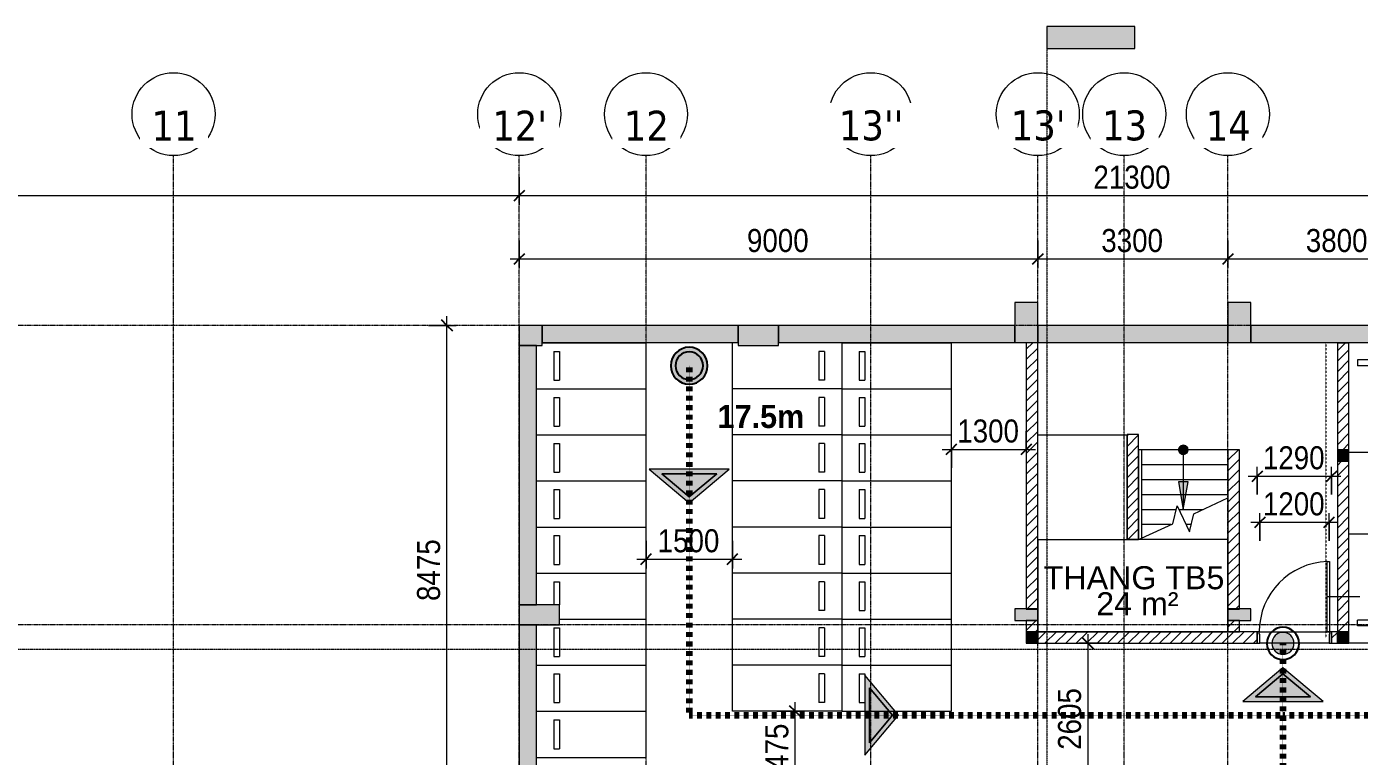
# Model space of a CAD drawing. Header units: millimetres. Extents: x 25998 to 252958, y -15958 to 83425.
# Drawn here: x 97403 to 120534, y 70753 to 83425 of the extents above; entities that cross this region are included whole.
import ezdxf

# ---------------------------------------------------------------- set-up
doc = ezdxf.new("R2010")
doc.units = ezdxf.units.MM
for name, pattern in [('1 NÉT CALL OUT', [6, 3, -3]), ('Dash', [6, 3, -3]), ('Dash 1_8_', [6.35, 3.175, -3.175]), ('Dash Dot 3_16_', [7.9375, 4.7625, -1.5875, 0, -1.5875]), ('Grid Line', [22.225, 12.7, -3.175, 3.175, -3.175]), ('Overhead', [3.96875, 2.38125, -1.5875])]:
    doc.linetypes.add(name, pattern=pattern)
for name, color, linetype, lineweight in [('0-1', 7, 'Continuous', 5), ('A-ANNO-DIMS', 211, 'Continuous', 9), ('A-ANNO-DIMS-160', 211, 'Continuous', 9), ('A-ANNO-NOTE', 131, 'Continuous', 9), ('A-ANNO-NOTE-1', 131, 'Continuous', 25), ('A-AREA', 32, 'Dash 1_8_', 9), ('A-AREA-IDEN', 2, 'Continuous', 9), ('A-DETL-2', 90, '1 NÉT CALL OUT', 100), ('A-DETL-GENF-2', 1, 'Continuous', 9), ('A-DOOR-1', 1, 'Continuous', 9), ('A-DOOR-FRAM-1', 1, 'Continuous', 9), ('A-DOOR-IDEN', 31, 'Continuous', 9), ('A-FLOR', 192, 'Continuous', 9), ('A-FLOR-1', 7, 'Continuous', 9), ('A-FLOR-HRAL', 11, 'Continuous', 9), ('A-WALL', 113, 'Continuous', 9), ('A-WALL-1', 113, 'Continuous', 18), ('A-WALL-PATT-1', 7, 'Continuous', 9), ('A-WALL-PATT-2', 111, 'Continuous', 9), ('C-PRKG', 70, 'Continuous', 9), ('G-ANNO-SYMB', 111, 'Continuous', 9), ('G-ANNO-SYMB-1', 111, 'Dash Dot 3_16_', 18), ('G-ANNO-TEXT-2', 142, 'Continuous', 9), ('L-SITE-WALL-1', 250, 'Continuous', 18), ('L-SITE-WALL-2', 7, 'Continuous', 9), ('S-COLS', 52, 'Continuous', 9), ('S-COLS-1', 52, 'Continuous', 5), ('S-COLS-2', 250, 'Continuous', 18), ('S-COLS-3', 7, 'Continuous', 9), ('S-COLS-4', 52, 'Dash', 9), ('S-COLS-5', 52, 'Continuous', 18), ('S-COLS-HDLN', 52, 'Dash', 9), ('S-GRID-1', 1, 'Grid Line', 9), ('S-GRID-IDEN', 1, 'Continuous', 9), ('S-STRS', 31, 'Continuous', 9), ('S-STRS-ANNO', 31, 'Continuous', 9), ('S-STRS-MBND', 31, 'Overhead', 9), ('S-STRS-MBND-1', 31, 'Continuous', 9)]:
    doc.layers.add(name, color=color, linetype=linetype, lineweight=lineweight)
doc.styles.add('Arial_3', font='arial_0.ttf', dxfattribs={"height": 400})
doc.styles.add('Arial_4', font='arial_0.ttf', dxfattribs={"width": 0.95, "height": 400})
doc.styles.add('Tahoma_B', font='tahomabd_0.ttf', dxfattribs={"height": 520})
doc.styles.add('UTM Avo', font='UTM Avo.ttf', dxfattribs={"width": 0.9, "height": 400})
doc.dimstyles.new('1_Dim_chi_tiet_2_5', dxfattribs={"dimscale": 304.8, "dimtxt": 399.720379, "dimasz": 0.629921, "dimexe": 0.524934, "dimexo": 0.0625, "dimgap": 0.052493, "dimtad": 1, "dimdec": 0, "dimrnd": 5, "dimzin": 0, "dimdsep": 46, "dimtxsty": 'UTM Avo', "dimblk1": 'OBLIQUE', "dimblk2": 'OBLIQUE', "dimsah": 1, "dimcen": 0.09, "dimdle": 0.524934, "dimazin": 0, "dimtfac": 1, "dimtdec": 4, "dimtix": 1, "dimtmove": 0, "dimatfit": 3, "dimfxl": 1.049869, "dimfxlon": 1, "dimtvp": 1, "dimtolj": 1, "dimtzin": 0, "dimarcsym": 2})
pattern_1 = [(45, (0, 0), (-90.50967, 90.50967), [])]

# ---------------------------------------------------------------- blocks, each defined once
blk = doc.blocks.new('NCV_TKTC_KET CAU_rvt-1-TKCS_MB TẦNG HẦM')
at = {"layer": 'A-WALL-PATT-1'}
for points in [[(106653, 77937), (109752, 77937), (109752, 78237), (106353, 78236), (106353, 77937)], [(114553, 77937), (114553, 78237), (110452, 78236), (110452, 77937), (112537, 77937)], [(118253, 77937), (118253, 78237), (114953, 78236), (114953, 77937)], [(120153, 77937), (122253, 77937), (122253, 78237), (118653, 78236), (118653, 77937), (118985, 77937)], [(106088, 73387), (106253, 73387), (106253, 77887), (105953, 77887), (105953, 73387)], [(106088, 70062), (106253, 70062), (106253, 73037), (105953, 73037), (105953, 70062)]]:
    blk.add_hatch(color=256, dxfattribs=at).paths.add_polyline_path(points)
at = {"layer": 'S-COLS-1'}
for points in [[(114953, 77937), (114953, 78637), (114553, 78637), (114553, 77937), (114753, 77937)], [(118653, 77937), (118653, 78637), (118253, 78637), (118253, 77937)], [(106353, 77887), (106353, 78237), (105953, 78236), (105953, 77887), (106253, 77887)], [(109752, 77887), (110452, 77887), (110452, 78237), (109752, 78236), (109752, 77906)], [(106253, 73037), (106653, 73037), (106653, 73387), (105953, 73387), (105953, 73037), (106245, 73037)], [(114953, 73112), (114953, 73312), (114553, 73312), (114553, 73112), (114753, 73112)], [(118653, 73112), (118653, 73312), (118253, 73312), (118253, 73112), (118453, 73112)]]:
    blk.add_hatch(color=256, dxfattribs=at).paths.add_polyline_path(points)
at = {"layer": 'A-FLOR-1'}
blk.add_line((105952, 78236), (105952, 69762), dxfattribs=at)
at = {"layer": 'L-SITE-WALL-1'}
for p, q in [((109752, 78237), (106353, 78237)), ((106353, 78237), (106353, 77937)), ((114553, 78237), (110452, 78237)), ((118253, 78237), (114953, 78237)), ((122253, 78237), (118653, 78237)), ((105953, 77887), (105953, 73387)), ((106253, 73387), (106253, 77887)), ((106353, 77937), (109752, 77937)), ((110452, 77937), (114553, 77937)), ((114953, 77937), (118253, 77937)), ((118653, 77937), (122253, 77937)), ((105953, 73037), (105953, 70062)), ((106253, 70062), (106253, 73037))]:
    blk.add_line(p, q, dxfattribs=at)
at = {"layer": 'L-SITE-WALL-2'}
for p, q in [((109752, 77937), (109752, 78237)), ((110452, 78237), (110452, 77937)), ((114553, 77937), (114553, 78237)), ((114953, 78237), (114953, 77937)), ((118253, 77937), (118253, 78237)), ((118653, 78237), (118653, 77937)), ((106253, 77887), (105953, 77887)), ((105953, 73387), (106253, 73387)), ((106253, 73037), (105953, 73037))]:
    blk.add_line(p, q, dxfattribs=at)
at = {"layer": 'S-COLS-2'}
for p, q in [((114953, 78637), (114553, 78637)), ((114553, 78637), (114553, 78237)), ((114953, 78237), (114953, 78637)), ((118653, 78637), (118253, 78637)), ((118253, 78637), (118253, 78237)), ((118653, 78237), (118653, 78637)), ((106353, 78237), (105953, 78237)), ((105953, 78237), (105953, 77887)), ((106353, 77887), (106353, 78237)), ((110452, 78237), (109752, 78237)), ((106253, 77887), (106353, 77887)), ((109752, 77937), (109752, 77887)), ((109752, 77887), (110452, 77887)), ((110452, 77887), (110452, 77937)), ((114553, 77937), (114953, 77937)), ((118253, 77937), (118653, 77937)), ((105953, 73387), (105953, 73037)), ((106653, 73387), (106253, 73387)), ((106653, 73037), (106653, 73387)), ((114553, 73312), (114553, 73112)), ((114953, 73312), (114553, 73312)), ((114553, 73112), (114953, 73112)), ((114953, 73112), (114953, 73312)), ((118253, 73312), (118253, 73112)), ((118653, 73312), (118253, 73312)), ((118253, 73112), (118653, 73112)), ((118653, 73112), (118653, 73312)), ((106253, 73037), (106653, 73037))]:
    blk.add_line(p, q, dxfattribs=at)
at = {"layer": 'S-COLS-3'}
for p, q in [((109752, 78237), (109752, 77937)), ((110452, 77937), (110452, 78237)), ((114553, 78237), (114553, 77937)), ((114953, 77937), (114953, 78237)), ((118253, 78237), (118253, 77937)), ((118653, 77937), (118653, 78237)), ((105953, 77887), (106253, 77887)), ((106253, 73387), (105953, 73387)), ((105953, 73037), (106253, 73037))]:
    blk.add_line(p, q, dxfattribs=at)
blk = doc.blocks.new('Top Rail Type - Top Rail_Internal_-1530336-TKCS_MB TẦNG HẦM')
at = {"layer": 'A-FLOR-HRAL'}
for p, q in [((116753, 76077), (116703, 76077)), ((116703, 76077), (116703, 74592)), ((116753, 76077), (116753, 74592)), ((116703, 74592), (116703, 74517)), ((116703, 74517), (116753, 74540)), ((116753, 74592), (116753, 74540))]:
    blk.add_line(p, q, dxfattribs=at)
blk = doc.blocks.new('FD_01 - FD_01-1200x2200mm-1787917-TKCS_MB TẦNG HẦM')
at = {"layer": 'A-DETL-GENF-2'}
for p, q in [((570, 100), (570, 1320)), ((570, 1320), (610, 1320)), ((610, 1320), (610, 100)), ((610, 100), (570, 100))]:
    blk.add_line(p, q, dxfattribs=at)
blk.add_arc((610, 100), 1220, 91.8789, 180, dxfattribs=at)
at = {"layer": 'A-DOOR-FRAM-1'}
for p, q in [((-610, 100), (-645, 100)), ((-645, 100), (-645, -100)), ((-610, 60), (-610, 100)), ((-600, 60), (-610, 60)), ((-600, -100), (-600, 60)), ((610, 60), (600, 60)), ((600, 60), (600, -100)), ((645, 100), (610, 100)), ((610, 100), (610, 60)), ((645, -100), (645, 100)), ((-645, -100), (-600, -100)), ((600, -100), (645, -100))]:
    blk.add_line(p, q, dxfattribs=at)
blk = doc.blocks.new('XE MAY2 - xe may 2-614215-TKCS_MB TẦNG HẦM')
at = {"layer": 'C-PRKG'}
for p, q in [((-1900, 0), (-1900, -800)), ((0, 0), (-1900, 0)), ((-300, -150), (-400, -150)), ((-400, -650), (-400, -150)), ((-300, -650), (-300, -150)), ((-300, -650), (-400, -650)), ((0, -800), (-1900, -800))]:
    blk.add_line(p, q, dxfattribs=at)
blk = doc.blocks.new('XE MAY2 - xe may 2-V15-TKCS_MB TẦNG HẦM')
at = {"layer": 'C-PRKG'}
for p, q in [((-1900, 0), (-1900, -800)), ((0, 0), (-1900, 0)), ((-300, -150), (-400, -150)), ((-400, -650), (-400, -150)), ((-300, -650), (-300, -150)), ((-300, -650), (-400, -650)), ((-400, -800), (-1900, -800))]:
    blk.add_line(p, q, dxfattribs=at)
blk = doc.blocks.new('XE MAY2 - xe may 2-V16-TKCS_MB TẦNG HẦM')
at = {"layer": 'C-PRKG'}
for p, q in [((-1900, 0), (-1900, -800)), ((-400, 0), (-1900, 0)), ((-400, -650), (-400, -251)), ((-300, -650), (-300, -251)), ((-300, -650), (-400, -650)), ((0, -800), (-1900, -800))]:
    blk.add_line(p, q, dxfattribs=at)
blk = doc.blocks.new('XE MAY2 - xe may 2-V17-TKCS_MB TẦNG HẦM')
at = {"layer": 'C-PRKG'}
for p, q in [((-1900, 0), (-1900, -800)), ((0, 0), (-1900, 0)), ((-300, -150), (-400, -150)), ((-400, -650), (-400, -150)), ((-300, -650), (-300, -150)), ((-300, -650), (-400, -650)), ((-100, -800), (-1900, -800))]:
    blk.add_line(p, q, dxfattribs=at)
blk = doc.blocks.new('XE MAY2 - xe may 2-V26-TKCS_MB TẦNG HẦM')
at = {"layer": 'C-PRKG'}
for p, q in [((0, -800), (0, 0)), ((-1900, 0), (-1900, -800)), ((0, 0), (-1900, 0)), ((-300, -150), (-400, -150)), ((-400, -650), (-400, -150)), ((-300, -650), (-300, -150)), ((-300, -650), (-400, -650)), ((0, -800), (-1900, -800))]:
    blk.add_line(p, q, dxfattribs=at)
blk = doc.blocks.new('XE MAY2 - xe may 2-V21-TKCS_MB TẦNG HẦM')
at = {"layer": 'C-PRKG'}
for p, q in [((0, 800), (-1900, 800)), ((-1900, 0), (-1900, 800)), ((0, 800), (0, 0)), ((-300, 650), (-400, 650)), ((-400, 650), (-400, 150)), ((-300, 650), (-300, 150)), ((0, 0), (-1900, 0)), ((-300, 150), (-400, 150))]:
    blk.add_line(p, q, dxfattribs=at)
blk = doc.blocks.new('XE MAY2 - xe may 2-V38-TKCS_MB TẦNG HẦM')
at = {"layer": 'C-PRKG'}
for p, q in [((-1800, 800), (-1900, 800)), ((-1900, 0), (-1900, 800)), ((0, 800), (-1100, 800)), ((0, 800), (0, 0)), ((-300, 650), (-400, 650)), ((-400, 650), (-400, 150)), ((-300, 650), (-300, 150)), ((0, 0), (-1900, 0)), ((-300, 150), (-400, 150))]:
    blk.add_line(p, q, dxfattribs=at)
blk = doc.blocks.new('XE MAY2 - xe may 2-V40-TKCS_MB TẦNG HẦM')
at = {"layer": 'C-PRKG'}
for p, q in [((-1900, 0), (-1900, -800)), ((-300, -150), (-400, -150)), ((-400, -650), (-400, -150)), ((-300, -650), (-300, -150)), ((0, 0), (-10, 0)), ((-300, -650), (-400, -650)), ((0, -800), (-1900, -800))]:
    blk.add_line(p, q, dxfattribs=at)
blk = doc.blocks.new('XE MAY2 - xe may 2-V41-TKCS_MB TẦNG HẦM')
at = {"layer": 'C-PRKG'}
for p, q in [((0, 800), (-1900, 800)), ((-1900, 0), (-1900, 800)), ((0, 800), (0, 0)), ((-300, 650), (-400, 650)), ((-400, 650), (-400, 150)), ((-300, 650), (-300, 150)), ((-300, 150), (-400, 150))]:
    blk.add_line(p, q, dxfattribs=at)
blk = doc.blocks.new('G1_SOF - BO TRU - 200x200-3845341-TKCS_MB TẦNG HẦM')
at = {"layer": 'S-COLS-HDLN'}
for p, q in [((-100, 100), (100, -100)), ((100, 100), (-100, -100))]:
    blk.add_line(p, q, dxfattribs=at)
blk = doc.blocks.new('Grid - M_Grid Head - Circle-353313-TKCS_MB TẦNG HẦM')
at = {"layer": 'S-GRID-IDEN'}
blk.add_circle((0, 0), 4.5, dxfattribs=at)
blk = doc.blocks.new('Section - 3_32_ x 3_8_-4701953-TKCS_MB TẦNG HẦM')
at = {"layer": 'G-ANNO-SYMB'}
blk.add_hatch(color=256, dxfattribs=at).paths.add_polyline_path([(0, 9.525), (0, 0), (-2.38125, 0), (-2.38125, 9.525)])
for p, q in [((0, 9.525), (-2.38125, 9.525)), ((-2.38125, 9.525), (-2.38125, 0)), ((0, 0), (0, 9.525)), ((-2.38125, 0), (0, 0))]:
    blk.add_line(p, q, dxfattribs=at)
blk = doc.blocks.new('DIMBLOCK66-TKCS_MB TẦNG HẦM')
at = {"layer": 'A-ANNO-DIMS-160'}
for p, q in [((54953, 80811), (54953, 80331)), ((54953, 80491), (54953, 80811)), ((105953, 80811), (105953, 80331)), ((105953, 80491), (105953, 80811)), ((54793, 80491), (106113, 80491))]:
    blk.add_line(p, q, dxfattribs=at)
at = {"layer": 'A-ANNO-DIMS-160', "lineweight": 25}
for p, q in [((54953, 80491), (55049, 80587)), ((105953, 80491), (106049, 80587)), ((54953, 80491), (54857, 80395)), ((105953, 80491), (105857, 80395))]:
    blk.add_line(p, q, dxfattribs=at)
at = {"layer": 'A-ANNO-DIMS-160', "color": 0, "insert": (79768, 81011), "char_height": 400, "width": 1643.29, "attachment_point": 1, "line_spacing_factor": 1.110334, "style": 'UTM Avo'}
blk.add_mtext('51000', dxfattribs=at)
blk = doc.blocks.new('_Oblique')
at = {"color": 0, "linetype": 'ByBlock', "lineweight": -2}
blk.add_line((-0.5, -0.5), (0.5, 0.5), dxfattribs=at)
blk = doc.blocks.new('DIMBLOCK67-TKCS_MB TẦNG HẦM')
at = {"layer": 'A-ANNO-DIMS-160'}
for p, q in [((105953, 80811), (105953, 80331)), ((105953, 80491), (105953, 80811)), ((127253, 80811), (127253, 80331)), ((127253, 80491), (127253, 80811)), ((105793, 80491), (127413, 80491))]:
    blk.add_line(p, q, dxfattribs=at)
at = {"layer": 'A-ANNO-DIMS-160', "lineweight": 25}
for p, q in [((105953, 80491), (106049, 80587)), ((127253, 80491), (127349, 80587)), ((105953, 80491), (105857, 80395)), ((127253, 80491), (127157, 80395))]:
    blk.add_line(p, q, dxfattribs=at)
at = {"layer": 'A-ANNO-DIMS-160', "color": 0, "insert": (115918, 81011), "char_height": 400, "width": 1643.29, "attachment_point": 1, "line_spacing_factor": 1.110334, "style": 'UTM Avo'}
blk.add_mtext('21300', dxfattribs=at)
blk = doc.blocks.new('DIMBLOCK68-TKCS_MB TẦNG HẦM')
at = {"layer": 'A-ANNO-DIMS-160'}
for p, q in [((105953, 79711), (105953, 79231)), ((105953, 79391), (105953, 79711)), ((114953, 79711), (114953, 79231)), ((114953, 79391), (114953, 79711)), ((105793, 79391), (114953, 79391))]:
    blk.add_line(p, q, dxfattribs=at)
at = {"layer": 'A-ANNO-DIMS-160', "lineweight": 25}
for p, q in [((105953, 79391), (105857, 79295)), ((105953, 79391), (106049, 79487)), ((114953, 79391), (114857, 79295)), ((114953, 79391), (115049, 79487))]:
    blk.add_line(p, q, dxfattribs=at)
at = {"layer": 'A-ANNO-DIMS-160', "color": 0, "insert": (109905, 79911), "char_height": 400, "width": 1314.64, "attachment_point": 1, "line_spacing_factor": 1.110334, "style": 'UTM Avo'}
blk.add_mtext('9000', dxfattribs=at)
blk = doc.blocks.new('DIMBLOCK69-TKCS_MB TẦNG HẦM')
at = {"layer": 'A-ANNO-DIMS-160'}
for p, q in [((114953, 79711), (114953, 79231)), ((114953, 79391), (114953, 79711)), ((118253, 79711), (118253, 79231)), ((118253, 79391), (118253, 79711)), ((114953, 79391), (118253, 79391))]:
    blk.add_line(p, q, dxfattribs=at)
at = {"layer": 'A-ANNO-DIMS-160', "lineweight": 25}
for p, q in [((114953, 79391), (114857, 79295)), ((114953, 79391), (115049, 79487)), ((118253, 79391), (118157, 79295)), ((118253, 79391), (118349, 79487))]:
    blk.add_line(p, q, dxfattribs=at)
at = {"layer": 'A-ANNO-DIMS-160', "color": 0, "insert": (116055, 79911), "char_height": 400, "width": 1314.64, "attachment_point": 1, "line_spacing_factor": 1.110334, "style": 'UTM Avo'}
blk.add_mtext('3300', dxfattribs=at)
blk = doc.blocks.new('DIMBLOCK70-TKCS_MB TẦNG HẦM')
at = {"layer": 'A-ANNO-DIMS-160'}
for p, q in [((118253, 79711), (118253, 79231)), ((118253, 79391), (118253, 79711)), ((122053, 79711), (122053, 79231)), ((122053, 79391), (122053, 79711)), ((118253, 79391), (122053, 79391))]:
    blk.add_line(p, q, dxfattribs=at)
at = {"layer": 'A-ANNO-DIMS-160', "lineweight": 25}
for p, q in [((118253, 79391), (118157, 79295)), ((118253, 79391), (118349, 79487)), ((122053, 79391), (121957, 79295)), ((122053, 79391), (122149, 79487))]:
    blk.add_line(p, q, dxfattribs=at)
at = {"layer": 'A-ANNO-DIMS-160', "color": 0, "insert": (119605, 79911), "char_height": 400, "width": 1314.64, "attachment_point": 1, "line_spacing_factor": 1.110334, "style": 'UTM Avo'}
blk.add_mtext('3800', dxfattribs=at)
blk = doc.blocks.new('DIMBLOCK84-TKCS_MB TẦNG HẦM')
at = {"layer": 'A-ANNO-DIMS-160'}
for p, q in [((104378, 78237), (104858, 78237)), ((104698, 78237), (104378, 78237)), ((104698, 69762), (104698, 78397)), ((104378, 69762), (104858, 69762)), ((104698, 69762), (104378, 69762))]:
    blk.add_line(p, q, dxfattribs=at)
at = {"layer": 'A-ANNO-DIMS-160', "lineweight": 25}
for p, q in [((104698, 78237), (104602, 78333)), ((104698, 78237), (104794, 78141)), ((104698, 69762), (104602, 69858)), ((104698, 69762), (104794, 69666))]:
    blk.add_line(p, q, dxfattribs=at)
at = {"layer": 'A-ANNO-DIMS-160', "color": 0, "insert": (104178, 73452), "char_height": 400, "width": 1314.64, "attachment_point": 1, "rotation": 90, "line_spacing_factor": 1.110334, "style": 'UTM Avo'}
blk.add_mtext('8475', dxfattribs=at)
blk = doc.blocks.new('DIMBLOCK85-TKCS_MB TẦNG HẦM')
at = {"layer": 'A-ANNO-DIMS-160'}
for p, q in [((115823, 72877), (115823, 69952)), ((116143, 72717), (115663, 72717)), ((115823, 72717), (116143, 72717)), ((116143, 70112), (115663, 70112)), ((115823, 70112), (116143, 70112))]:
    blk.add_line(p, q, dxfattribs=at)
at = {"layer": 'A-ANNO-DIMS-160', "lineweight": 25}
for p, q in [((115823, 72717), (115727, 72813)), ((115823, 72717), (115919, 72621)), ((115823, 70112), (115727, 70208)), ((115823, 70112), (115919, 70016))]:
    blk.add_line(p, q, dxfattribs=at)
at = {"layer": 'A-ANNO-DIMS-160', "color": 0, "insert": (115303, 70867), "char_height": 400, "width": 1314.64, "attachment_point": 1, "rotation": 90, "line_spacing_factor": 1.110334, "style": 'UTM Avo'}
blk.add_mtext('2605', dxfattribs=at)
blk = doc.blocks.new('HDNDCT_GHI CHÚ CỬA CHỐNG CHÁY EI60 - HDNDCT_GHI CHÚ CỬA CHỐNG CHÁY EI60-2386829-TKCS_MB TẦNG HẦM')
at = {"layer": 'A-ANNO-NOTE'}
h = blk.add_hatch(color=256, dxfattribs=at)
edge = h.paths.add_edge_path()
edge.add_arc((0, 0), 1.2, 0, 180)
edge.add_arc((0, 0), 1.2, 180, 360)
for radius, start, end in [(1.75, 180, 0), (1.2, 0, 180), (1.2, 180, 360)]:
    blk.add_arc((0, 0), radius, start, end, dxfattribs=at)
at = {"layer": 'A-ANNO-NOTE-1'}
for start, end in [(0, 180), (180, 0)]:
    blk.add_arc((0, 0), 1.75, start, end, dxfattribs=at)
blk = doc.blocks.new('HDNDCT_DIEM THOAT HIEM XA NHAT - HDNDCT_DIEM THOAT HIEM XA NHAT-2431632-TKCS_MB TẦNG HẦM')
at = {"layer": 'A-ANNO-NOTE'}
h = blk.add_hatch(color=256, dxfattribs=at)
edge = h.paths.add_edge_path()
edge.add_arc((0, 0), 2, 0, 180)
edge.add_arc((0, 0), 2, 180, 360)
edge = h.paths.add_edge_path()
edge.add_arc((0, 0), 1.5, 180, 360)
edge.add_arc((0, 0), 1.5, 360, 540)
h = blk.add_hatch(color=256, dxfattribs=at)
edge = h.paths.add_edge_path()
edge.add_arc((0, 0), 1.5, 0, 180)
edge.add_arc((0, 0), 1.5, 180, 360)
at = {"layer": 'A-ANNO-NOTE-1'}
for radius, start, end in [(2, 0, 180), (1.5, 0, 180), (1.5, 0, 180), (1.5, 180, 360), (2, 180, 360), (1.5, 180, 360)]:
    blk.add_arc((0, 0), radius, start, end, dxfattribs=at)
blk = doc.blocks.new('HDNDCT_MŨI TÊN THOÁT HIỂM - HDNDCT_MŨI TÊN THOÁT HIỂM-2437747-TKCS_MB TẦNG HẦM')
at = {"layer": 'A-ANNO-NOTE'}
h = blk.add_hatch(color=256, dxfattribs=at)
h.paths.add_polyline_path([(-3.15, 0), (0.5, 4.35), (0.5, -4.35)])
h.paths.add_polyline_path([(-2.5, 0), (0, -2.98), (0, 2.98)])
blk.add_hatch(color=256, dxfattribs=at).paths.add_polyline_path([(0, -2.98), (-2.5, 0), (0, 2.98)])
for p, q in [((0.5, 4.35), (-3.15, 0)), ((0.5, -4.35), (0.5, 4.35)), ((-2.5, 0), (0, 2.98)), ((0, 2.98), (-2.5, 0)), ((0, 2.98), (0, -2.98)), ((0, -2.98), (0, 2.98)), ((-3.15, 0), (0.5, -4.35)), ((0, -2.98), (-2.5, 0)), ((-2.5, 0), (0, -2.98))]:
    blk.add_line(p, q, dxfattribs=at)
blk = doc.blocks.new('DIMBLOCK129-TKCS_MB TẦNG HẦM')
at = {"layer": 'A-ANNO-DIMS-160'}
for p, q in [((118763, 75298), (118763, 75778)), ((120053, 75298), (120053, 75778)), ((118603, 75618), (120213, 75618)), ((118763, 75618), (118763, 75298)), ((120053, 75618), (120053, 75298))]:
    blk.add_line(p, q, dxfattribs=at)
at = {"layer": 'A-ANNO-DIMS-160', "lineweight": 25}
for p, q in [((118763, 75618), (118859, 75714)), ((120053, 75618), (120149, 75714)), ((118763, 75618), (118667, 75522)), ((120053, 75618), (119957, 75522))]:
    blk.add_line(p, q, dxfattribs=at)
at = {"layer": 'A-ANNO-DIMS-160', "color": 0, "insert": (118860, 76138), "char_height": 400, "width": 1314.64, "attachment_point": 1, "line_spacing_factor": 1.110334, "style": 'UTM Avo'}
blk.add_mtext('1290', dxfattribs=at)
blk = doc.blocks.new('DIMBLOCK130-TKCS_MB TẦNG HẦM')
at = {"layer": 'A-ANNO-DIMS-160'}
for p, q in [((118808, 74498), (118808, 74978)), ((120008, 74498), (120008, 74978)), ((118648, 74818), (120168, 74818)), ((118808, 74818), (118808, 74498)), ((120008, 74818), (120008, 74498))]:
    blk.add_line(p, q, dxfattribs=at)
at = {"layer": 'A-ANNO-DIMS-160', "lineweight": 25}
for p, q in [((118808, 74818), (118712, 74722)), ((118808, 74818), (118904, 74914)), ((120008, 74818), (119912, 74722)), ((120008, 74818), (120104, 74914))]:
    blk.add_line(p, q, dxfattribs=at)
at = {"layer": 'A-ANNO-DIMS-160', "color": 0, "insert": (118860, 75338), "char_height": 400, "width": 1314.64, "attachment_point": 1, "line_spacing_factor": 1.110334, "style": 'UTM Avo'}
blk.add_mtext('1200', dxfattribs=at)
blk = doc.blocks.new('DIMBLOCK134-TKCS_MB TẦNG HẦM')
at = {"layer": 'A-ANNO-DIMS-160'}
for p, q in [((108153, 74497), (108153, 74017)), ((108153, 74177), (108153, 74497)), ((109653, 74497), (109653, 74017)), ((109653, 74177), (109653, 74497)), ((107993, 74177), (109813, 74177))]:
    blk.add_line(p, q, dxfattribs=at)
at = {"layer": 'A-ANNO-DIMS-160', "lineweight": 25}
for p, q in [((108153, 74177), (108249, 74273)), ((109653, 74177), (109749, 74273)), ((108153, 74177), (108057, 74081)), ((109653, 74177), (109557, 74081))]:
    blk.add_line(p, q, dxfattribs=at)
at = {"layer": 'A-ANNO-DIMS-160', "color": 0, "insert": (108355, 74697), "char_height": 400, "width": 1314.64, "attachment_point": 1, "line_spacing_factor": 1.110334, "style": 'UTM Avo'}
blk.add_mtext('1500', dxfattribs=at)
blk = doc.blocks.new('DIMBLOCK135-TKCS_MB TẦNG HẦM')
at = {"layer": 'A-ANNO-DIMS-160'}
for p, q in [((110422, 71536), (110902, 71536)), ((110742, 71536), (110422, 71536)), ((110742, 69902), (110742, 71696)), ((110422, 70062), (110902, 70062)), ((110742, 70062), (110422, 70062))]:
    blk.add_line(p, q, dxfattribs=at)
at = {"layer": 'A-ANNO-DIMS-160', "lineweight": 25}
for p, q in [((110742, 71536), (110646, 71632)), ((110742, 71536), (110838, 71440)), ((110742, 70062), (110646, 70158)), ((110742, 70062), (110838, 69966))]:
    blk.add_line(p, q, dxfattribs=at)
at = {"layer": 'A-ANNO-DIMS-160', "color": 0, "insert": (110223, 70251), "char_height": 400, "width": 1314.64, "attachment_point": 1, "rotation": 90, "line_spacing_factor": 1.110334, "style": 'UTM Avo'}
blk.add_mtext('1475', dxfattribs=at)
blk = doc.blocks.new('DIMBLOCK168-TKCS_MB TẦNG HẦM')
at = {"layer": 'A-ANNO-DIMS-160'}
for p, q in [((114753, 76403), (114753, 75923)), ((114753, 76083), (114753, 76403)), ((113453, 75763), (113453, 76243)), ((113293, 76083), (114913, 76083)), ((113453, 76083), (113453, 75763))]:
    blk.add_line(p, q, dxfattribs=at)
at = {"layer": 'A-ANNO-DIMS-160', "lineweight": 25}
for p, q in [((113453, 76083), (113549, 76179)), ((114753, 76083), (114849, 76179)), ((113453, 76083), (113357, 75987)), ((114753, 76083), (114657, 75987))]:
    blk.add_line(p, q, dxfattribs=at)
at = {"layer": 'A-ANNO-DIMS-160', "color": 0, "insert": (113555, 76603), "char_height": 400, "width": 1314.64, "attachment_point": 1, "line_spacing_factor": 1.110334, "style": 'UTM Avo'}
blk.add_mtext('1300', dxfattribs=at)

msp = doc.modelspace()

# ---------------------------------------------------------------- hatches: boundary and pattern name
at = {"layer": 'A-WALL-PATT-2'}
h = msp.add_hatch(dxfattribs=at)
h.set_pattern_fill('FP_1', color=256, style=0, pattern_type=2)
h.set_pattern_definition(pattern_1)
h.paths.add_polyline_path([(114752.6, 73311.9), (114952.6, 73311.9), (114952.6, 77936.9), (114752.6, 77936.9), (114752.6, 73386.9)])
h = msp.add_hatch(dxfattribs=at)
h.set_pattern_fill('FP_1', color=256, style=0, pattern_type=2)
h.set_pattern_definition(pattern_1)
h.paths.add_polyline_path([(120222.2, 72916.9), (120352.6, 72916.9), (120352.6, 75876.9), (120152.6, 75876.9), (120152.6, 72916.9)])
h.paths.add_polyline_path([(120152.6, 76076.9), (120352.6, 76076.9), (120352.6, 77926.9), (120152.6, 77926.9), (120152.6, 76526.3)])
h = msp.add_hatch(dxfattribs=at)
h.set_pattern_fill('FP_1', color=256, style=0, pattern_type=2)
h.set_pattern_definition(pattern_1)
h.paths.add_polyline_path([(116702.6, 74516.9), (116702.6, 76341.9), (116502.6, 76341.9), (116502.6, 74516.9)])
h = msp.add_hatch(dxfattribs=at)
h.set_pattern_fill('FP_1', color=256, style=0, pattern_type=2)
h.set_pattern_definition(pattern_1)
h.paths.add_polyline_path([(118452.6, 73311.9), (118452.6, 76076.9), (118252.6, 76076.9), (118252.6, 73311.9)])
h = msp.add_hatch(dxfattribs=at)
h.set_pattern_fill('FP_1', color=256, style=0, pattern_type=2)
h.set_pattern_definition(pattern_1)
h.paths.add_polyline_path([(114952.6, 72916.9), (114952.6, 73111.9), (114752.6, 73111.9), (114752.6, 72916.9)])
h = msp.add_hatch(dxfattribs=at)
h.set_pattern_fill('FP_1', color=256, style=0, pattern_type=2)
h.set_pattern_definition(pattern_1)
h.paths.add_polyline_path([(118452.6, 72916.9), (118452.6, 73111.9), (118252.6, 73111.9), (118252.6, 72916.9)])
h = msp.add_hatch(dxfattribs=at)
h.set_pattern_fill('FP_1', color=256, style=0, pattern_type=2)
h.set_pattern_definition(pattern_1)
h.paths.add_polyline_path([(120052.6, 72716.9), (120152.6, 72716.9), (120152.6, 72916.9), (120052.6, 72916.9), (120052.6, 72788.5)])
h.paths.add_polyline_path([(115152.6, 72716.9), (118762.6, 72716.9), (118762.6, 72916.9), (114952.6, 72916.9), (114952.6, 72716.9)])
at = {"layer": 'S-COLS-1'}
for points in [[(120352.6, 75876.9), (120352.6, 76076.9), (120152.6, 76076.9), (120152.6, 75876.9)], [(114752.6, 72716.9), (114952.6, 72716.9), (114952.6, 72916.9), (114752.6, 72916.9)], [(120352.6, 72716.9), (120352.6, 72916.9), (120152.6, 72916.9), (120152.6, 72716.9)]]:
    msp.add_hatch(color=256, dxfattribs=at).paths.add_polyline_path(points)
at = {"layer": 'S-STRS-ANNO'}
h = msp.add_hatch(color=256, dxfattribs=at)
edge = h.paths.add_edge_path()
edge.add_arc((117477.6, 76076.9), 80, 0, 360)
for points in [[(117500.1, 76000.2), (117538, 76024.5), (117556.8, 76065.6), (117550.3, 76110.2), (117520.8, 76144.2), (117477.6, 76156.9), (117434.3, 76144.2), (117404.8, 76110.2), (117398.4, 76065.6), (117417.1, 76024.5), (117455, 76000.2)], [(117477.6, 75038.3), (117562.2, 75518.3), (117392.9, 75518.3)]]:
    msp.add_hatch(color=256, dxfattribs=at).paths.add_polyline_path(points)

# ---------------------------------------------------------------- linework, layer by layer
at = {"layer": 'A-AREA'}
msp.add_line((119952.6, 77936.9), (119952.6, 72816.9), dxfattribs=at)
at = {"layer": 'A-DETL-2'}
for p, q in [((108902.6, 77535.7), (108902.6, 71466.9)), ((119207.6, 72716.9), (119207.6, 54661.9)), ((108902.6, 71466.9), (119207.6, 71466.9)), ((119207.6, 71466.9), (124202.6, 71466.9))]:
    msp.add_line(p, q, dxfattribs=at)
at = {"layer": 'A-DOOR-IDEN'}
msp.add_line((119964.1, 73531.8), (120543.7, 73531.8), dxfattribs=at)
at = {"layer": 'A-FLOR'}
for p, q in [((109752.5, 77933.3), (106352.6, 77933.3)), ((114752.6, 77933.3), (110452.5, 77933.3)), ((120152.6, 77933.3), (114952.6, 77933.3)), ((120152.6, 77926.9), (120152.6, 77933.3)), ((120352.6, 77936.9), (120352.6, 77926.9)), ((118797.6, 72916.9), (120017.6, 72916.9)), ((120007.6, 72716.9), (118807.6, 72716.9))]:
    msp.add_line(p, q, dxfattribs=at)
at = {"layer": 'A-WALL'}
for p, q in [((120152.6, 76076.9), (120352.6, 76076.9)), ((120352.6, 75876.9), (120152.6, 75876.9)), ((114752.6, 72916.9), (114952.6, 72916.9)), ((114952.6, 72916.9), (114952.6, 72716.9)), ((120152.6, 72716.9), (120152.6, 72916.9)), ((120152.6, 72916.9), (120352.6, 72916.9))]:
    msp.add_line(p, q, dxfattribs=at)
at = {"layer": 'A-WALL-1'}
for p, q in [((114952.6, 77936.9), (114752.6, 77936.9)), ((114752.6, 77936.9), (114752.6, 73311.9)), ((114952.6, 73311.9), (114952.6, 77936.9)), ((120352.6, 77926.9), (120152.6, 77926.9)), ((120152.6, 77926.9), (120152.6, 76076.9)), ((120352.6, 76076.9), (120352.6, 77926.9)), ((116502.6, 76341.9), (116502.6, 74516.9)), ((116702.6, 76341.9), (116502.6, 76341.9)), ((116702.6, 74516.9), (116702.6, 76341.9)), ((118252.6, 76076.9), (118252.6, 73311.9)), ((118452.6, 76076.9), (118252.6, 76076.9)), ((118452.6, 73311.9), (118452.6, 76076.9)), ((120152.6, 75876.9), (120152.6, 72916.9)), ((120352.6, 72916.9), (120352.6, 75876.9)), ((116502.6, 74516.9), (116702.6, 74516.9)), ((114752.6, 73311.9), (114952.6, 73311.9)), ((114952.6, 73111.9), (114752.6, 73111.9)), ((114752.6, 73111.9), (114752.6, 72916.9)), ((114952.6, 72916.9), (114952.6, 73111.9)), ((118252.6, 73311.9), (118452.6, 73311.9)), ((118252.6, 73111.9), (118252.6, 72916.9)), ((118452.6, 73111.9), (118252.6, 73111.9)), ((118452.6, 72916.9), (118452.6, 73111.9)), ((118762.6, 72916.9), (114952.6, 72916.9)), ((118252.6, 72916.9), (118452.6, 72916.9)), ((118762.6, 72716.9), (118762.6, 72916.9)), ((120152.6, 72916.9), (120052.6, 72916.9)), ((120052.6, 72916.9), (120052.6, 72716.9)), ((114952.6, 72716.9), (118762.6, 72716.9)), ((120052.6, 72716.9), (120152.6, 72716.9))]:
    msp.add_line(p, q, dxfattribs=at)
at = {"layer": 'G-ANNO-SYMB-1'}
msp.add_line((26379.4, 72614.1), (134566.1, 72614.1), dxfattribs=at)
at = {"layer": 'S-COLS'}
for p, q in [((120352.6, 76076.9), (120152.6, 76076.9)), ((120152.6, 75876.9), (120352.6, 75876.9)), ((114952.6, 72916.9), (114752.6, 72916.9)), ((114952.6, 72716.9), (114952.6, 72916.9)), ((120352.6, 72916.9), (120152.6, 72916.9)), ((120152.6, 72916.9), (120152.6, 72716.9))]:
    msp.add_line(p, q, dxfattribs=at)
at = {"layer": 'S-COLS-5'}
for p, q in [((120152.6, 76076.9), (120152.6, 75876.9)), ((120352.6, 75876.9), (120352.6, 76076.9)), ((114752.6, 72916.9), (114752.6, 72716.9)), ((120352.6, 72716.9), (120352.6, 72916.9)), ((114752.6, 72716.9), (114952.6, 72716.9)), ((120152.6, 72716.9), (120352.6, 72716.9))]:
    msp.add_line(p, q, dxfattribs=at)
at = {"layer": 'S-GRID-1'}
for p, q in [((99952.6, 77184.9), (99952.6, 81184.9)), ((105952.6, 77184.9), (105952.6, 81184.9)), ((108152.6, 77184.9), (108152.6, 81184.9)), ((112052.6, 77184.9), (112052.6, 81184.9)), ((114952.6, 77184.9), (114952.6, 81184.9)), ((116452.6, 77184.9), (116452.6, 81184.9)), ((118252.6, 77184.9), (118252.6, 81184.9)), ((128880.9, 78236.9), (31838.8, 78236.9)), ((99952.6, 16318.9), (99952.6, 77184.9)), ((105952.6, 16318.9), (105952.6, 77184.9)), ((108152.6, 16318.9), (108152.6, 77184.9)), ((112052.6, 16318.9), (112052.6, 77184.9)), ((114952.6, 16318.9), (114952.6, 77184.9)), ((116452.6, 16318.9), (116452.6, 77184.9)), ((118252.6, 16318.9), (118252.6, 77184.9)), ((128880.9, 73036.9), (31838.8, 73036.9))]:
    msp.add_line(p, q, dxfattribs=at)
at = {"layer": 'S-STRS'}
for p, q in [((118252.6, 76076.9), (116753, 76076.9)), ((118252.6, 75816.9), (116753, 75816.9)), ((118252.6, 75556.9), (116753, 75556.9)), ((118252.6, 75296.9), (116753, 75296.9)), ((117355.4, 75036.9), (116753, 75036.9)), ((117817.7, 75036.9), (117403.6, 75036.9)), ((117260.1, 74776.9), (116753, 74776.9)), ((117613.6, 74776.9), (117524.8, 74776.9))]:
    msp.add_line(p, q, dxfattribs=at)
at = {"layer": 'S-STRS-ANNO'}
for p, q in [((117404.8, 76110.2), (117398.4, 76065.6)), ((117434.3, 76144.2), (117404.8, 76110.2)), ((117477.6, 76156.9), (117434.3, 76144.2)), ((117520.8, 76144.2), (117477.6, 76156.9)), ((117550.3, 76110.2), (117520.8, 76144.2)), ((117556.8, 76065.6), (117550.3, 76110.2)), ((117398.4, 76065.6), (117417.1, 76024.5)), ((117417.1, 76024.5), (117455, 76000.2)), ((117455, 76000.2), (117500.1, 76000.2)), ((117477.6, 76076.9), (117477.6, 75816.9)), ((117500.1, 76000.2), (117538, 76024.5)), ((117538, 76024.5), (117556.8, 76065.6)), ((117477.6, 75816.9), (117477.6, 75556.9)), ((117562.2, 75518.3), (117392.9, 75518.3)), ((117392.9, 75518.3), (117477.6, 75038.3)), ((117477.6, 75556.9), (117477.6, 75296.9)), ((117477.6, 75038.3), (117562.2, 75518.3)), ((117477.6, 75296.9), (117477.6, 75038.3))]:
    msp.add_line(p, q, dxfattribs=at)
msp.add_circle((117477.6, 76076.9), 80, dxfattribs=at)
at = {"layer": 'S-STRS-MBND'}
for p, q in [((114952.6, 76336.9), (116502.6, 76336.9)), ((114952.6, 74516.9), (114952.6, 76336.9)), ((116502.6, 74516.9), (116502.6, 76336.9)), ((114952.6, 74516.9), (114952.6, 72916.9)), ((114952.6, 74516.9), (116502.6, 74516.9)), ((116702.6, 74516.9), (116502.6, 74516.9)), ((118252.6, 74516.9), (116702.6, 74516.9)), ((118252.6, 74603.6), (118252.6, 74516.9)), ((118252.6, 72916.9), (118252.6, 74516.9)), ((114952.6, 72916.9), (118252.6, 72916.9))]:
    msp.add_line(p, q, dxfattribs=at)
at = {"layer": 'S-STRS-MBND-1'}
for p, q in [((117658.8, 74962.8), (118252.6, 75239.7)), ((117296.3, 74793.8), (117371.9, 75104.9)), ((117371.9, 75104.9), (117583.2, 74651.7)), ((117583.2, 74651.7), (117658.8, 74962.8)), ((116753, 74540.4), (117296.3, 74793.8))]:
    msp.add_line(p, q, dxfattribs=at)

# ---------------------------------------------------------------- block references
at = {"layer": '0-1'}
msp.add_blockref('NCV_TKTC_KET CAU_rvt-1-TKCS_MB TẦNG HẦM', (0, 0), dxfattribs=at)
at = {"layer": 'A-ANNO-NOTE', "xscale": 160, "yscale": 160, "zscale": 160}
for name, p, rotation in [('HDNDCT_DIEM THOAT HIEM XA NHAT - HDNDCT_DIEM THOAT HIEM XA NHAT-2431632-TKCS_MB TẦNG HẦM', (108902.6, 77536.9), 180), ('HDNDCT_MŨI TÊN THOÁT HIỂM - HDNDCT_MŨI TÊN THOÁT HIỂM-2437747-TKCS_MB TẦNG HẦM', (108902.6, 75662), 90.00000000000026), ('HDNDCT_GHI CHÚ CỬA CHỐNG CHÁY EI60 - HDNDCT_GHI CHÚ CỬA CHỐNG CHÁY EI60-2386829-TKCS_MB TẦNG HẦM', (119207.6, 72714.1), 180), ('HDNDCT_MŨI TÊN THOÁT HIỂM - HDNDCT_MŨI TÊN THOÁT HIỂM-2437747-TKCS_MB TẦNG HẦM', (119207.6, 71787.1), 270.0000000000005), ('HDNDCT_MŨI TÊN THOÁT HIỂM - HDNDCT_MŨI TÊN THOÁT HIỂM-2437747-TKCS_MB TẦNG HẦM', (112030.7, 71466.9), 180)]:
    msp.add_blockref(name, p, dxfattribs=dict(at, rotation=rotation))
at = {"layer": 'A-DOOR-1'}
msp.add_blockref('FD_01 - FD_01-1200x2200mm-1787917-TKCS_MB TẦNG HẦM', (119407.6, 72816.9), dxfattribs=at)
at = {"layer": 'A-FLOR-HRAL'}
msp.add_blockref('Top Rail Type - Top Rail_Internal_-1530336-TKCS_MB TẦNG HẦM', (0, 0), dxfattribs=at)
at = {"layer": 'C-PRKG'}
for name, p, rotation in [('XE MAY2 - xe may 2-V17-TKCS_MB TẦNG HẦM', (106252.6, 77135.7), 180), ('XE MAY2 - xe may 2-V26-TKCS_MB TẦNG HẦM', (111552.6, 77135.7), 180), ('XE MAY2 - xe may 2-V40-TKCS_MB TẦNG HẦM', (120352.6, 77936.9), 90.00000000000038), ('XE MAY2 - xe may 2-614215-TKCS_MB TẦNG HẦM', (106252.6, 76335.7), 180), ('XE MAY2 - xe may 2-V26-TKCS_MB TẦNG HẦM', (111552.6, 76335.7), 180), ('XE MAY2 - xe may 2-614215-TKCS_MB TẦNG HẦM', (106252.6, 75535.7), 180), ('XE MAY2 - xe may 2-V26-TKCS_MB TẦNG HẦM', (111552.6, 75535.7), 180), ('XE MAY2 - xe may 2-614215-TKCS_MB TẦNG HẦM', (106252.6, 74735.7), 180), ('XE MAY2 - xe may 2-V26-TKCS_MB TẦNG HẦM', (111552.6, 74735.7), 180), ('XE MAY2 - xe may 2-614215-TKCS_MB TẦNG HẦM', (106252.6, 73935.7), 180), ('XE MAY2 - xe may 2-V26-TKCS_MB TẦNG HẦM', (111552.6, 73935.7), 180), ('XE MAY2 - xe may 2-V41-TKCS_MB TẦNG HẦM', (120352.6, 72716.9), 270.0000000000009), ('XE MAY2 - xe may 2-V16-TKCS_MB TẦNG HẦM', (106252.6, 73135.7), 180), ('XE MAY2 - xe may 2-V26-TKCS_MB TẦNG HẦM', (111552.6, 73135.7), 180), ('XE MAY2 - xe may 2-V15-TKCS_MB TẦNG HẦM', (106252.6, 72335.7), 180), ('XE MAY2 - xe may 2-V26-TKCS_MB TẦNG HẦM', (111552.6, 72335.7), 180), ('XE MAY2 - xe may 2-614215-TKCS_MB TẦNG HẦM', (106252.6, 71535.7), 180), ('XE MAY2 - xe may 2-V26-TKCS_MB TẦNG HẦM', (111552.6, 71535.7), 180), ('XE MAY2 - xe may 2-614215-TKCS_MB TẦNG HẦM', (106252.6, 70735.7), 180)]:
    msp.add_blockref(name, p, dxfattribs=dict(at, rotation=rotation))
for name, p in [('XE MAY2 - xe may 2-V38-TKCS_MB TẦNG HẦM', (111552.6, 77135.7)), ('XE MAY2 - xe may 2-V21-TKCS_MB TẦNG HẦM', (111552.6, 76335.7)), ('XE MAY2 - xe may 2-V21-TKCS_MB TẦNG HẦM', (111552.6, 75535.7)), ('XE MAY2 - xe may 2-V21-TKCS_MB TẦNG HẦM', (111552.6, 74735.7)), ('XE MAY2 - xe may 2-V21-TKCS_MB TẦNG HẦM', (111552.6, 73935.7)), ('XE MAY2 - xe may 2-V21-TKCS_MB TẦNG HẦM', (111552.6, 73135.7)), ('XE MAY2 - xe may 2-V21-TKCS_MB TẦNG HẦM', (111552.6, 72335.7)), ('XE MAY2 - xe may 2-V21-TKCS_MB TẦNG HẦM', (111552.6, 71535.7))]:
    msp.add_blockref(name, p, dxfattribs=at)
at = {"layer": 'G-ANNO-SYMB', "xscale": 159.9999999999999, "yscale": 159.9999999999999, "zscale": 159.9999999999999, "rotation": 269.9999999999996}
msp.add_blockref('Section - 3_32_ x 3_8_-4701953-TKCS_MB TẦNG HẦM', (115112.6, 83043.8), dxfattribs=at)
at = {"layer": 'S-COLS-4'}
for p in [(120252.6, 75976.9), (114852.6, 72816.9), (120252.6, 72816.9)]:
    msp.add_blockref('G1_SOF - BO TRU - 200x200-3845341-TKCS_MB TẦNG HẦM', p, dxfattribs=at)
at = {"layer": 'S-GRID-IDEN', "xscale": 159.9999999999999, "yscale": 159.9999999999999, "zscale": 159.9999999999999}
for p in [(99952.6, 81904.9), (105952.6, 81904.9), (108152.6, 81904.9), (112052.6, 81904.9), (114952.6, 81904.9), (116452.6, 81904.9), (118252.6, 81904.9)]:
    msp.add_blockref('Grid - M_Grid Head - Circle-353313-TKCS_MB TẦNG HẦM', p, dxfattribs=at)

# ---------------------------------------------------------------- texts
at = {"layer": 'A-AREA-IDEN', "char_height": 400, "line_spacing_factor": 0.936439, "style": 'Arial_3'}
for s, insert, width, attachment_point in [('\\pt8,16,24,32,40,48,56,64,72,80,88,96,104,112,120,128,136,144,152,160,168,176,184,192,200,208,216,224,232,240,248,256;THANG TB5', (116624.1, 73649.3), 3153.6, 8), ('\\pt8,16,24,32,40,48,56,64,72,80,88,96,104,112,120,128,136,144,152,160,168,176,184,192,200,208,216,224,232,240,248,256;24 m²', (116681.3, 73403.4), 1449.6, 5)]:
    msp.add_mtext(s, dxfattribs=dict(at, insert=insert, width=width, attachment_point=attachment_point))
at = {"layer": 'G-ANNO-TEXT-2', "insert": (110146.9, 76652), "char_height": 400, "width": 1840.72, "attachment_point": 5, "line_spacing_factor": 0.936439, "style": 'Arial_4'}
msp.add_mtext('\\pt1824,3648,5472,7296,9120,10944,12768,14592,16416,18240,20064,21888,23712,25536,27360,29184,31008,32832,34656,36480,38304,40128,41952,43776,45600,47424,49248,51072,52896,54720,56544,58368;{\\fArial|b1|i0|c0|p34;17.5m}', dxfattribs=at)

# ---------------------------------------------------------------- dimensions: what is measured, and where the dimension line sits
at = {"layer": 'A-ANNO-DIMS'}
for base, p1, p2, override, picture, middle in [((105952.6, 80491.3), (54952.6, 80811.3), (105952.6, 80811.3), {"dimpost": '<>', "dimfxl": 51000}, 'DIMBLOCK66-TKCS_MB TẦNG HẦM', (80452.6, 80714.3)), ((127252.6, 80491.3), (105952.6, 80811.3), (127252.6, 80811.3), {"dimpost": '<>', "dimfxl": 21300}, 'DIMBLOCK67-TKCS_MB TẦNG HẦM', (116602.6, 80714.3)), ((114952.6, 79391.3), (105952.6, 79711.3), (114952.6, 79711.3), {"dimpost": '<>', "dimfxl": 9000}, 'DIMBLOCK68-TKCS_MB TẦNG HẦM', (110452.6, 79614.3)), ((118252.6, 79391.3), (114952.6, 79711.3), (118252.6, 79711.3), {"dimpost": '<>', "dimfxl": 3300}, 'DIMBLOCK69-TKCS_MB TẦNG HẦM', (116602.6, 79614.3)), ((122052.6, 79391.3), (118252.6, 79711.3), (122052.6, 79711.3), {"dimpost": '<>', "dimfxl": 3800}, 'DIMBLOCK70-TKCS_MB TẦNG HẦM', (120152.6, 79614.3)), ((114752.6, 76083.1), (113452.6, 75763.1), (114752.6, 76403.1), {"dimpost": '<>', "dimfxl": 1448.999655}, 'DIMBLOCK168-TKCS_MB TẦNG HẦM', (114102.6, 76306.1)), ((120052.6, 75617.9), (118762.6, 75297.9), (120052.6, 75297.9), {"dimpost": '<>', "dimfxl": 1290}, 'DIMBLOCK129-TKCS_MB TẦNG HẦM', (119407.6, 75840.9)), ((120007.6, 74817.9), (118807.6, 74497.9), (120007.6, 74497.9), {"dimpost": '<>', "dimfxl": 1200}, 'DIMBLOCK130-TKCS_MB TẦNG HẦM', (119407.6, 75040.9)), ((109652.6, 74177.3), (108152.6, 74497.3), (109652.6, 74497.3), {"dimpost": '<>', "dimfxl": 1500}, 'DIMBLOCK134-TKCS_MB TẦNG HẦM', (108902.6, 74400.3))]:
    dim = msp.add_linear_dim(base=base, p1=p1, p2=p2, dimstyle='1_Dim_chi_tiet_2_5', override=override, dxfattribs=at)
    dim.commit()
    dim.dimension.update_dxf_attribs({"geometry": picture, "text_midpoint": middle})
for base, p1, p2, override, picture, middle in [((104698, 78236.9), (104378, 69761.9), (104378, 78236.9), {"dimpost": '<>', "dimfxl": 8475}, 'DIMBLOCK84-TKCS_MB TẦNG HẦM', (104475, 73999.4)), ((115822.7, 70111.9), (116142.7, 72716.9), (116142.7, 70111.9), {"dimpost": '<>', "dimfxl": 2605}, 'DIMBLOCK85-TKCS_MB TẦNG HẦM', (115599.7, 71414.4)), ((110742.2, 71535.7), (110422.2, 70061.9), (110422.2, 71535.7), {"dimpost": '<>', "dimfxl": 1473.750473}, 'DIMBLOCK135-TKCS_MB TẦNG HẦM', (110522.6, 70798.8))]:
    dim = msp.add_linear_dim(base=base, p1=p1, p2=p2, angle=90, dimstyle='1_Dim_chi_tiet_2_5', override=override, dxfattribs=at)
    dim.commit()
    dim.dimension.update_dxf_attribs({"geometry": picture, "text_midpoint": middle})

# ---------------------------------------------------------------- next in the draw order: texts
at = {"layer": 'S-GRID-IDEN', "char_height": 520, "attachment_point": 5, "line_spacing_factor": 0.996129, "style": 'Tahoma_B', "bg_fill": 3, "box_fill_scale": 1.25, "bg_fill_color": 256, "bg_fill_true_color": 13158600, "bg_fill_transparency": 0}
for s, insert, width in [('\\pt2031.9988,4063.9976,6096.0016,8128.0004,10159.9992,12191.998,14224.002,16256.0008,18287.9996,20319.9984,22352.0024,24384.0012,26416,28447.9988,30479.9976,32512.0016,34544.0004,36575.9992,38607.998,40640.002,42672.0008,44703.9996,46735.9984,48768.0024,50800.0012,52832,54863.9988,56895.9976,58928.0016,60960.0004,62991.9992,65023.998;11', (99959.3, 81705.1), 921.6), ("\\pt2031.9988,4063.9976,6096.0016,8128.0004,10159.9992,12191.998,14224.002,16256.0008,18287.9996,20319.9984,22352.0024,24384.0012,26416,28447.9988,30479.9976,32512.0016,34544.0004,36575.9992,38607.998,40640.002,42672.0008,44703.9996,46735.9984,48768.0024,50800.0012,52832,54863.9988,56895.9976,58928.0016,60960.0004,62991.9992,65023.998;12'", (105959.3, 81705.1), 1112), ('\\pt2031.9988,4063.9976,6096.0016,8128.0004,10159.9992,12191.998,14224.002,16256.0008,18287.9996,20319.9984,22352.0024,24384.0012,26416,28447.9988,30479.9976,32512.0016,34544.0004,36575.9992,38607.998,40640.002,42672.0008,44703.9996,46735.9984,48768.0024,50800.0012,52832,54863.9988,56895.9976,58928.0016,60960.0004,62991.9992,65023.998;12', (108159.3, 81705.1), 921.6), ("\\pt2031.9988,4063.9976,6096.0016,8128.0004,10159.9992,12191.998,14224.002,16256.0008,18287.9996,20319.9984,22352.0024,24384.0012,26416,28447.9988,30479.9976,32512.0016,34544.0004,36575.9992,38607.998,40640.002,42672.0008,44703.9996,46735.9984,48768.0024,50800.0012,52832,54863.9988,56895.9976,58928.0016,60960.0004,62991.9992,65023.998;13''", (112059.3, 81705.1), 1302.4), ("\\pt2031.9988,4063.9976,6096.0016,8128.0004,10159.9992,12191.998,14224.002,16256.0008,18287.9996,20319.9984,22352.0024,24384.0012,26416,28447.9988,30479.9976,32512.0016,34544.0004,36575.9992,38607.998,40640.002,42672.0008,44703.9996,46735.9984,48768.0024,50800.0012,52832,54863.9988,56895.9976,58928.0016,60960.0004,62991.9992,65023.998;13'", (114959.3, 81705.1), 1112), ('\\pt2031.9988,4063.9976,6096.0016,8128.0004,10159.9992,12191.998,14224.002,16256.0008,18287.9996,20319.9984,22352.0024,24384.0012,26416,28447.9988,30479.9976,32512.0016,34544.0004,36575.9992,38607.998,40640.002,42672.0008,44703.9996,46735.9984,48768.0024,50800.0012,52832,54863.9988,56895.9976,58928.0016,60960.0004,62991.9992,65023.998;13', (116459.3, 81705.1), 921.6), ('\\pt2031.9988,4063.9976,6096.0016,8128.0004,10159.9992,12191.998,14224.002,16256.0008,18287.9996,20319.9984,22352.0024,24384.0012,26416,28447.9988,30479.9976,32512.0016,34544.0004,36575.9992,38607.998,40640.002,42672.0008,44703.9996,46735.9984,48768.0024,50800.0012,52832,54863.9988,56895.9976,58928.0016,60960.0004,62991.9992,65023.998;14', (118259.3, 81705.1), 921.6)]:
    msp.add_mtext(s, dxfattribs=dict(at, insert=insert, width=width))

# ---------------------------------------------------------------- next in the draw order: linework, layer by layer
at = {"layer": 'G-ANNO-SYMB-1'}
msp.add_line((115112.6, 83043.8), (115112.6, 10257.4), dxfattribs=at)

doc.saveas('drawing.dxf')
